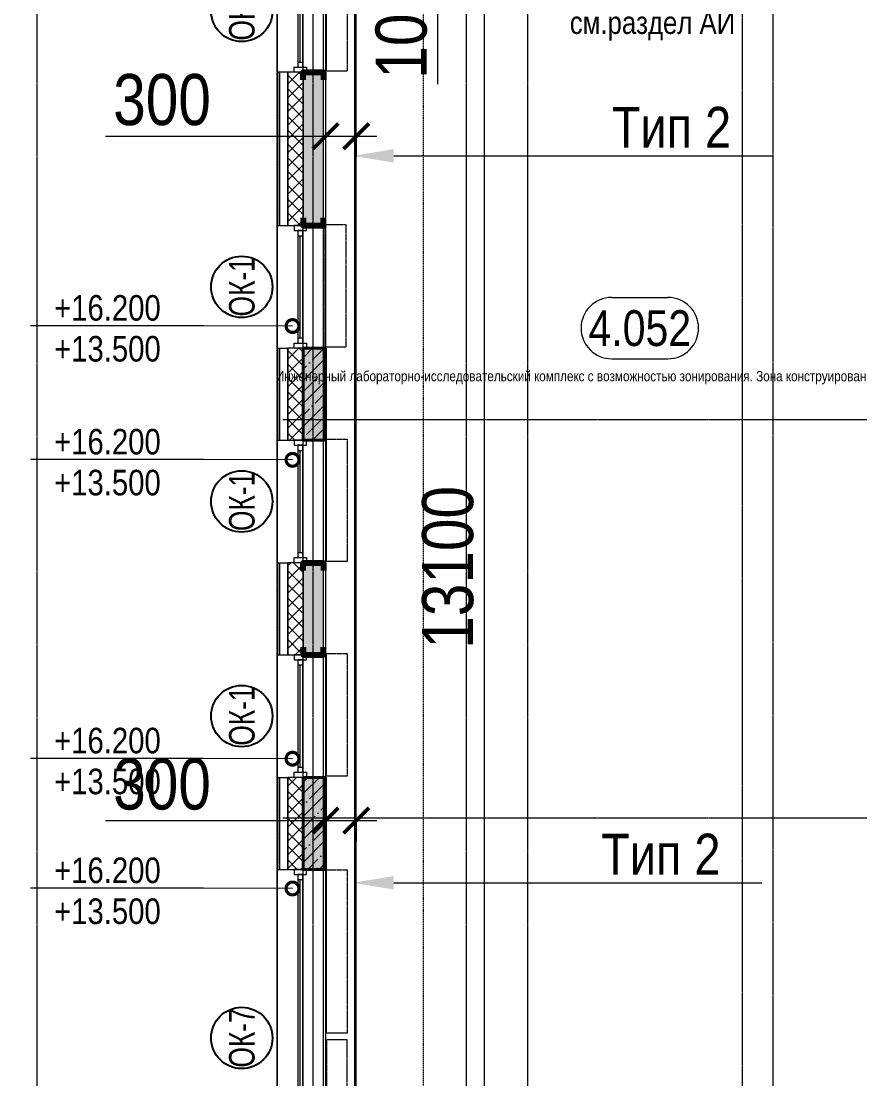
# Model space of a CAD drawing. Header units: millimetres. Extents: x -231292 to 573618, y -153144 to 564035.
# Drawn here: x 142071 to 150275, y 405052 to 415402 of the extents above; entities that cross this region are included whole.
import ezdxf
from ezdxf import colors
from ezdxf.entities.mleader import LeaderData, LeaderLine
from ezdxf.enums import TextEntityAlignment as Align
from ezdxf.math import Vec2, Vec3

# ---------------------------------------------------------------- set-up
doc = ezdxf.new("R2010")
doc.units = ezdxf.units.MM
for name, pattern in [('CENTER2', [28.575, 19.05, -3.175, 3.175, -3.175]), ('DASHED', [19.05, 12.7, -6.35]), ('HIDDEN2', [4.7625, 3.175, -1.5875])]:
    doc.linetypes.add(name, pattern=pattern)
doc.layers.get('0').update_dxf_attribs({"color": 250})
doc.layers.get('Defpoints').update_dxf_attribs({"color": 250})
for name, color, linetype, lineweight in [('A-Wall_Материал_Газоблок_Контур', 250, 'Continuous', 0), ('АР_Area', 250, 'Continuous', 5), ('АР_Колонны', 250, 'Continuous', 35), ('АР_Окна', 250, 'Continuous', 5), ('АР_Окна марка', 250, 'Continuous', 9), ('АР_Отопительные приборы', 250, 'HIDDEN2', 0), ('АР_Размеры обшивки', 250, 'Continuous', 5), ('АР_Разрезы марка', 250, 'Continuous', 13), ('АР_Стены ЖБ', 250, 'Continuous', 35), ('АР_Стены ПЕНОблок', 250, 'Continuous', 20), ('АР_Тонкая', 250, 'Continuous', 5), ('АР_Утеплитель', 250, 'Continuous', 0), ('АР_Штриховка', 250, 'Continuous', 0), ('Зашивка радиаторов тип 2 (файерборд 2 слоя_керамогранит)', 250, 'Continuous', 0), ('КМ_Фахверки', 250, 'Continuous', 80), ('Марка окна', 250, 'Continuous', 0), ('Размеры зашивки ГКЛ', 250, 'Continuous', 0), ('РД_Оси_100', 250, 'Continuous', 0), ('ТХ_Оборудование', 250, 'Continuous', 9)]:
    doc.layers.add(name, color=color, linetype=linetype, lineweight=lineweight)
doc.layers.add('АР_Делит', color=250, linetype='Continuous', lineweight=0, plot=False)
doc.styles.add('Arial_09', font='ARIALN.TTF', dxfattribs={"width": 0.9})
doc.styles.add('Isocpeur3', font='isocpeur.ttf')
doc.styles.add('style1', font='ARIALN.TTF')
doc.dimstyles.new('Dim200_ареал', dxfattribs={"dimscale": 100, "dimtxt": 5, "dimasz": 2.5, "dimexe": 2, "dimexo": 2, "dimgap": 1, "dimtad": 1, "dimzin": 12, "dimdsep": 46, "dimtxsty": 'style1', "dimblk": 'ARCHTICK', "dimcen": 3, "dimdle": 2, "dimclrd": 256, "dimclre": 256, "dimaunit": 1, "dimadec": 0, "dimazin": 3, "dimtfac": 1, "dimtmove": 1, "dimatfit": 3, "dimldrblk": 'OPEN30', "dimfxl": 5, "dimfxlon": 1, "dimtolj": 1, "dimtzin": 0, "dimlwd": 9, "dimlwe": 9, "dimarcsym": 0})
pattern_1 = [(45, (50428.77, 366201.75), (-112.2532, 112.2532), []), (45, (50541.02, 366201.75), (-112.2532, 112.2532), [198.4375, -39.6875, 0, -39.6875])]

# ---------------------------------------------------------------- blocks, each defined once
blk = doc.blocks.new('_DotSmall')
at = {"color": 0, "linetype": 'ByBlock', "const_width": 0.5}
blk.add_lwpolyline([(-0.0625, 0, 1), (0.0625, 0, 1)], format="xyb", close=True, dxfattribs=at)
blk = doc.blocks.new('Ф_пеноблок 200')
at = {"layer": 'КМ_Фахверки'}
blk.add_lwpolyline([(0, -75), (0, 0), (200, 0), (200, -75)], dxfattribs=at)
blk = doc.blocks.new('СОШ_2200_АР_ОСИ_М100_28.05.24')
at = {"layer": 'АР_Делит', "color": 5, "linetype": 'DASHED'}
blk.add_lwpolyline([(114955, 135155), (114955, -355), (93595.036, -355), (93595.036, 13855), (94145, 13855), (94145, 68320), (66055, 68320), (66055, 13857.73), (83455, 13857.73), (83455, -355), (45245, -355), (45245, 13145), (44695, 13145), (44695, 26755), (45245, 26755), (45245, 68320), (20455, 68320), (20455, 26755), (27955, 26755), (27955, 13145), (-355, 13145), (-355, 100855), (37145, 100855), (37145, 129155)], dxfattribs=at)
at = {"layer": 'РД_Оси_100', "linetype": 'CENTER2'}
for p, q in [((91800, -6155), (91800, 139938.679)), ((94500, -6155), (94500, 139938.679)), ((96000, -6155), (96000, 139938.679)), ((119910, 45300), (94200, 45300)), ((119910, 41400), (94200, 41400))]:
    blk.add_line(p, q, dxfattribs=at)
for points in [[(96600, -6155), (96600, 139938.679)], [(98700, -6194.98), (98700, 139538.679), (98550, 139938.679)], [(99000, -6195.83), (99000, 139538.679), (99150, 139938.679)]]:
    blk.add_lwpolyline(points, dxfattribs=at)
blk = doc.blocks.new('Bottom_L_1600')
at = {"layer": 'АР_Отопительные приборы'}
blk.add_lwpolyline([(800, -100), (-800, -100), (-800, 100), (800, 100)], close=True, dxfattribs=at)
blk = doc.blocks.new('Bottom_R_1600')
at = {"layer": 'АР_Отопительные приборы'}
blk.add_lwpolyline([(-800, -100), (800, -100), (800, 100), (-800, 100)], close=True, dxfattribs=at)
blk = doc.blocks.new('Bottom_L_1200')
at = {"layer": 'АР_Отопительные приборы'}
blk.add_lwpolyline([(600, -100), (-600, -100), (-600, 100), (600, 100)], close=True, dxfattribs=at)
blk = doc.blocks.new('_ArchTick')
at = {"color": 0, "linetype": 'ByBlock', "const_width": 0.15}
blk.add_lwpolyline([(-0.5, -0.5), (0.5, 0.5)], dxfattribs=at)
blk = doc.blocks.new('*D1034')
at = {"layer": 'Defpoints', "color": 0, "transparency": 16777216}
for p in [(146191, 416607), (146191, 403507), (146601, 403507)]:
    blk.add_point(p, dxfattribs=at)
at = {"layer": 'АР_Размеры обшивки', "lineweight": 9, "transparency": 16777216}
for p, q in [((146601, 416807), (146601, 403307)), ((146391, 416607), (146801, 416607)), ((146391, 403507), (146801, 403507))]:
    blk.add_line(p, q, dxfattribs=at)
at = {"layer": 'АР_Размеры обшивки', "lineweight": 9, "transparency": 16777216, "xscale": 250, "yscale": 250, "zscale": 250}
for p, rotation in [((146601, 416607), 90), ((146601, 403507), 270)]:
    blk.add_blockref('_ArchTick', p, dxfattribs=dict(at, rotation=rotation))
at = {"layer": 'АР_Размеры обшивки', "color": 0, "transparency": 16777216, "insert": (146246, 410057), "char_height": 500, "attachment_point": 5, "rotation": 90, "style": 'style1'}
blk.add_mtext('\\A1;13100', dxfattribs=at)
blk = doc.blocks.new('_Open30')
at = {"color": 0, "linetype": 'ByBlock', "lineweight": -2}
for p, q in [((-1, 0.268), (0, 0)), ((0, 0), (-1, -0.268)), ((0, 0), (-1, 0))]:
    blk.add_line(p, q, dxfattribs=at)
blk = doc.blocks.new('*D979')
at = {"layer": 'Defpoints', "color": 0, "transparency": 16777216}
for p in [(145736, 416704), (146147, 416704), (145736, 416604)]:
    blk.add_point(p, dxfattribs=at)
at = {"layer": 'АР_Размеры обшивки', "lineweight": 9, "transparency": 16777216}
for p, q in [((146147, 416704), (146147, 416954)), ((145936, 416704), (146347, 416704)), ((146147, 416604), (146147, 416704)), ((146147, 416604), (146147, 416704)), ((145936, 416604), (146347, 416604)), ((146147, 416604), (146147, 416354)), ((146147, 414784), (146147, 416604))]:
    blk.add_line(p, q, dxfattribs=at)
at = {"layer": 'АР_Размеры обшивки', "lineweight": 9, "transparency": 16777216, "xscale": 250, "yscale": 250, "zscale": 250}
for p, rotation in [((146147, 416704), 270), ((146147, 416604), 90)]:
    blk.add_blockref('_ArchTick', p, dxfattribs=dict(at, rotation=rotation))
at = {"layer": 'АР_Размеры обшивки', "color": 0, "transparency": 16777216, "insert": (145791, 415317), "char_height": 500, "attachment_point": 5, "rotation": 90, "style": 'style1'}
blk.add_mtext('\\A1;100', dxfattribs=at)
blk = doc.blocks.new('*D982')
at = {"layer": 'Defpoints', "color": 0, "transparency": 16777216}
for p in [(145049, 407785), (145349, 407785), (145349, 407579)]:
    blk.add_point(p, dxfattribs=at)
at = {"layer": 'АР_Размеры обшивки', "lineweight": 9, "transparency": 16777216}
for p, q in [((145049, 407585), (145049, 407379)), ((145349, 407585), (145349, 407379)), ((142897, 407579), (145049, 407579)), ((144849, 407579), (145549, 407579))]:
    blk.add_line(p, q, dxfattribs=at)
at = {"layer": 'АР_Размеры обшивки', "lineweight": 9, "transparency": 16777216, "xscale": 250, "yscale": 250, "zscale": 250, "rotation": 180}
blk.add_blockref('_ArchTick', (145049, 407579), dxfattribs=at)
at = {"layer": 'АР_Размеры обшивки', "lineweight": 9, "transparency": 16777216, "xscale": 250, "yscale": 250, "zscale": 250}
blk.add_blockref('_ArchTick', (145349, 407579), dxfattribs=at)
at = {"layer": 'АР_Размеры обшивки', "color": 0, "transparency": 16777216, "insert": (143449, 407934), "char_height": 500, "attachment_point": 5, "style": 'style1'}
blk.add_mtext('\\A1;300', dxfattribs=at)
blk = doc.blocks.new('*D983')
at = {"layer": 'Defpoints', "color": 0, "transparency": 16777216}
for p in [(145049, 414482), (145349, 414482), (145349, 414276)]:
    blk.add_point(p, dxfattribs=at)
at = {"layer": 'АР_Размеры обшивки', "lineweight": 9, "transparency": 16777216}
for p, q in [((142897, 414276), (145049, 414276)), ((144849, 414276), (145549, 414276)), ((145049, 414282), (145049, 414076)), ((145349, 414282), (145349, 414076))]:
    blk.add_line(p, q, dxfattribs=at)
at = {"layer": 'АР_Размеры обшивки', "lineweight": 9, "transparency": 16777216, "xscale": 250, "yscale": 250, "zscale": 250, "rotation": 180}
blk.add_blockref('_ArchTick', (145049, 414276), dxfattribs=at)
at = {"layer": 'АР_Размеры обшивки', "lineweight": 9, "transparency": 16777216, "xscale": 250, "yscale": 250, "zscale": 250}
blk.add_blockref('_ArchTick', (145349, 414276), dxfattribs=at)
at = {"layer": 'АР_Размеры обшивки', "color": 0, "transparency": 16777216, "insert": (143449, 414631), "char_height": 500, "attachment_point": 5, "style": 'style1'}
blk.add_mtext('\\A1;300', dxfattribs=at)
blk = doc.blocks.new('MOK-МаркаПом_овал_ареал')
for p, q in [((-2.75, 3), (2.75, 3)), ((-2.75, -3), (2.75, -3))]:
    blk.add_line(p, q)
for centre, radius, start, end in [((-2.75, 0), 3, 90, 270), ((2.75, 0), 3, 270, 90), ((-3.75, 0), 3.5, 0, 0.001)]:
    blk.add_arc(centre, radius, start, end)
at = {"color": 0, "style": 'style1'}
blk.add_attdef('АР-ПОМЕЩЕНИЕ:НОМЕР', text='', height=3.5, dxfattribs=at).set_placement((0, 0), align=Align.MIDDLE)
at = {"layer": 'Defpoints', "color": 2, "style": 'style1'}
blk.add_attdef('АР-ПОМЕЩЕНИЕ:НАИМЕНОВАНИЕ', text='', height=1, dxfattribs=at).set_placement((-0.09, -4.81), align=Align.MIDDLE)
blk = doc.blocks.new('МОК-Наименование')
at = {"layer": 'Defpoints'}
blk.add_circle((0, 0), 3, dxfattribs=at)
at = {"color": 0, "linetype": 'ByBlock', "lineweight": -2, "style": 'Isocpeur3', "width": 0.8, "flags": 4}
blk.add_attdef('АР-ОКНО:НАИМЕНОВАНИЕ', text='', height=2.5, dxfattribs=at).set_placement((0, 0), align=Align.MIDDLE)

msp = doc.modelspace()

# ---------------------------------------------------------------- linework, layer by layer
at = {"layer": 'A-Wall_Материал_Газоблок_Контур', "linetype": 'Continuous', "lineweight": 0}
for p, q in [((144573.768, 416101.753), (144573.768, 414901.753)), ((145028.768, 414901.753), (145028.768, 416101.753)), ((145028.768, 412201.752), (145028.768, 413401.752)), ((145028.768, 410101.752), (145028.768, 411301.752)), ((145028.768, 408001.752), (145028.768, 409201.752)), ((145028.768, 403801.752), (145028.768, 407101.752))]:
    msp.add_line(p, q, dxfattribs=at)
at = {"layer": 'АР_Колонны', "linetype": 'HIDDEN2', "lineweight": 25}
for p, q in [((145048.768, 412201.753), (145048.768, 411301.753)), ((145048.768, 408001.753), (145048.768, 407101.753))]:
    msp.add_line(p, q, dxfattribs=at)
at = {"layer": 'АР_Колонны', "linetype": 'Continuous', "lineweight": 35}
for p, q in [((145048.768, 411301.753), (145048.768, 412201.753)), ((145048.768, 407101.753), (145048.768, 408001.753))]:
    msp.add_line(p, q, dxfattribs=at)
at = {"layer": 'АР_Окна', "linetype": 'Continuous', "lineweight": 5}
for p, q in [((144573.768, 414901.753), (144573.768, 416101.753)), ((145028.768, 414901.753), (145028.768, 416101.753)), ((144801.268, 415001.753), (144801.268, 416001.753)), ((144776.268, 415001.753), (144826.268, 415001.753)), ((145028.768, 412201.752), (145028.768, 413401.752)), ((144776.268, 413301.752), (144826.268, 413301.752)), ((145028.768, 410101.752), (145028.768, 411301.752)), ((144776.268, 410201.752), (144826.268, 410201.752)), ((145028.768, 408001.752), (145028.768, 409201.752)), ((144776.268, 409101.752), (144826.268, 409101.752)), ((145028.768, 403801.752), (145028.768, 407101.752))]:
    msp.add_line(p, q, dxfattribs=at)
for points in [[(144776.268, 414951.753), (144826.268, 414951.753), (144826.268, 416051.753), (144776.268, 416051.753)], [(144861.268, 414951.753), (144861.268, 414901.753), (144741.268, 414901.753), (144741.268, 414951.753)], [(144861.268, 413351.752), (144861.268, 413401.752), (144741.268, 413401.752), (144741.268, 413351.752)], [(144861.268, 410151.752), (144861.268, 410101.752), (144741.268, 410101.752), (144741.268, 410151.752)], [(144861.268, 409151.752), (144861.268, 409201.752), (144741.268, 409201.752), (144741.268, 409151.752)]]:
    msp.add_lwpolyline(points, close=True, dxfattribs=at)
at = {"layer": 'АР_Разрезы марка', "linetype": 'DASHED', "lineweight": 0}
msp.add_lwpolyline([(148015.848, 504454.532), (148015.848, 466838.319), (146002.876, 466838.319), (146002.876, 364232.068)], dxfattribs=at)
at = {"layer": 'АР_Стены ЖБ', "linetype": 'Continuous', "lineweight": 40}
for p, q in [((145048.768, 411301.753), (145048.768, 412201.753)), ((145048.768, 407101.753), (145048.768, 408001.753))]:
    msp.add_line(p, q, dxfattribs=at)
at = {"layer": 'АР_Стены ПЕНОблок', "linetype": 'Continuous', "lineweight": 20}
for p, q in [((145028.768, 414901.753), (144828.768, 414901.753)), ((144828.768, 414901.753), (144828.768, 413401.752)), ((145028.768, 413401.752), (145028.768, 414901.753)), ((144828.768, 413401.752), (145028.768, 413401.752)), ((145028.768, 411301.752), (145028.768, 412201.752)), ((145028.768, 410101.752), (144828.768, 410101.752)), ((144828.768, 410101.752), (144828.768, 409201.752)), ((145028.768, 409201.752), (145028.768, 410101.752)), ((144828.768, 409201.752), (145028.768, 409201.752)), ((145028.768, 407101.752), (145028.768, 408001.752))]:
    msp.add_line(p, q, dxfattribs=at)
at = {"layer": 'АР_Тонкая', "linetype": 'Continuous', "lineweight": 5}
for p, q in [((144598.768, 414901.753), (144573.768, 414901.753)), ((144573.768, 414901.753), (144573.768, 413401.752)), ((144678.768, 414901.753), (144598.768, 414901.753)), ((144598.768, 414901.753), (144598.768, 413401.752)), ((144598.768, 413401.752), (144598.768, 414901.753)), ((144678.768, 413401.752), (144678.768, 414901.753)), ((144573.768, 413401.752), (144678.768, 413401.752)), ((144573.768, 410101.752), (144678.768, 410101.752)), ((144573.768, 410101.752), (144573.768, 409201.752)), ((144598.768, 410101.752), (144598.768, 409201.752)), ((144598.768, 409201.752), (144598.768, 410101.752)), ((144678.768, 409201.752), (144678.768, 410101.752)), ((144573.768, 409201.752), (144678.768, 409201.752))]:
    msp.add_line(p, q, dxfattribs=at)
at = {"layer": 'АР_Утеплитель', "linetype": 'Continuous', "lineweight": 0}
for p, q in [((144828.768, 414901.753), (144678.768, 414901.753)), ((144678.768, 414901.753), (144678.768, 413401.752)), ((144828.768, 413401.752), (144828.768, 414901.753)), ((144678.768, 413401.752), (144828.768, 413401.752)), ((144828.768, 410101.752), (144678.768, 410101.752)), ((144678.768, 410101.752), (144678.768, 409201.752)), ((144828.768, 409201.752), (144828.768, 410101.752)), ((144678.768, 409201.752), (144828.768, 409201.752))]:
    msp.add_line(p, q, dxfattribs=at)
at = {"layer": 'Зашивка радиаторов тип 2 (файерборд 2 слоя_керамогранит)', "linetype": 'Continuous', "lineweight": 0}
for p, q in [((145048.768, 416611.752), (145048.768, 403501.753)), ((145336.268, 403501.753), (145336.268, 416611.752)), ((145336.268, 416611.752), (145336.268, 403501.753)), ((145348.768, 403501.753), (145348.768, 416611.752))]:
    msp.add_line(p, q, dxfattribs=at)

# ---------------------------------------------------------------- block references
at = {"layer": 'АР_Окна марка', "linetype": 'Continuous', "lineweight": 9}
ref = msp.add_blockref('МОК-Наименование', (144228.768, 415501.753), dxfattribs=dict(at, xscale=100, yscale=100, zscale=100, rotation=90))
ref.add_attrib('АР-ОКНО:НАИМЕНОВАНИЕ', 'ОК-1', dxfattribs={"layer": '0', "color": 0, "linetype": 'ByBlock', "lineweight": -2, "height": 250, "rotation": 90, "style": 'Arial_09', "width": 0.9}).set_placement((144228.768, 415501.753), align=Align.MIDDLE)
ref = msp.add_blockref('МОК-Наименование', (144228.768, 405451.752), dxfattribs=dict(at, xscale=100, yscale=100, zscale=100, rotation=90))
ref.add_attrib('АР-ОКНО:НАИМЕНОВАНИЕ', 'ОК-7', dxfattribs={"layer": '0', "color": 0, "linetype": 'ByBlock', "lineweight": -2, "height": 250, "rotation": 90, "style": 'Arial_09', "width": 0.9}).set_placement((144228.768, 405451.752), align=Align.MIDDLE)
at = {"layer": 'АР_Отопительные приборы', "rotation": 270}
for name, p in [('Bottom_L_1200', (145158.768, 415512.641)), ('Bottom_L_1200', (145146.257, 412812.641)), ('Bottom_L_1200', (145158.768, 410712.641)), ('Bottom_L_1200', (145158.768, 408612.641)), ('Bottom_L_1600', (145158.768, 406298.54)), ('Bottom_R_1600', (145158.768, 404633.307))]:
    msp.add_blockref(name, p, dxfattribs=at)
at = {"layer": 'КМ_Фахверки'}
for p in [(144828.768, 414901.753), (144828.768, 414901.752), (144828.768, 410101.752)]:
    msp.add_blockref('Ф_пеноблок 200', p, dxfattribs=at)
at = {"layer": 'КМ_Фахверки', "xscale": -1, "rotation": 180}
for p in [(144828.768, 413401.752), (144828.768, 413401.752), (144828.768, 409201.752)]:
    msp.add_blockref('Ф_пеноблок 200', p, dxfattribs=at)

# ---------------------------------------------------------------- dimensions: what is measured, and where the dimension line sits
at = {"layer": 'АР_Размеры обшивки'}
dim = msp.add_linear_dim(base=(146146.578, 416703.872), p1=(145735.828, 416603.7), p2=(145735.828, 416703.872), angle=90, dimstyle='Dim200_ареал', override={"dimdec": 0}, dxfattribs=at)
dim.commit()
dim.dimension.update_dxf_attribs({"geometry": '*D979', "text_midpoint": (146561.768, 415316.82), "dimtype": 160})
dim = msp.add_linear_dim(base=(146601.203, 403506.574), p1=(146190.828, 416606.752), p2=(146191.203, 403506.574), angle=90, dimstyle='Dim200_ареал', override={"dimdec": 0}, dxfattribs=at)
dim.commit()
dim.dimension.update_dxf_attribs({"geometry": '*D1034', "text_midpoint": (146245.917, 410056.663)})
dim = msp.add_linear_dim(base=(145349.142, 414275.7), p1=(145049.142, 414481.7), p2=(145349.142, 414481.731), dimstyle='Dim200_ареал', override={"dimdec": 0}, dxfattribs=at)
dim.commit()
dim.dimension.update_dxf_attribs({"geometry": '*D983', "text_midpoint": (143448.768, 414253.697), "dimtype": 160})

# ---------------------------------------------------------------- leaders
at = {"layer": 'Марка окна', "lineweight": 0, "ltscale": 20}
ml = msp.add_multileader_mtext('Standard', dxfattribs=at)
ml.set_content('+16.200\\P+13.500', color=256, style='style1')
ml.set_leader_properties(color=256, linetype='ByLayer', lineweight=-1)
ml.set_arrow_properties(name='DOTSMALL')
ml.build(insert=Vec2(0, 0))
ml.multileader.update_dxf_attribs({"text_left_attachment_type": 6, "text_right_attachment_type": 6, "dogleg_length": 200, "arrow_head_size": 250})
ctx = ml.context
ctx.base_point, ctx.char_height, ctx.arrow_head_size, ctx.landing_gap_size, ctx.plane_origin = Vec3(142393, 412420.983), 250, 250, 0, Vec3(142749.436, 411736.456)
ctx.left_attachment, ctx.right_attachment = 6, 6
notes = []
notes.append((ctx, [(0, (1, 1, 0), (143852.861, 412420.983), (-1, 0), 446.389, [(0, [(144725.14, 412418.313)], 0, [])])]))
ctx.mtext.insert, ctx.mtext.line_spacing_factor, ctx.mtext.flow_direction = Vec3(142393, 412720.983), 0.96, 5
ctx.mtext.has_bg_fill, ctx.mtext.bg_color, ctx.mtext.bg_scale_factor, ctx.mtext.bg_transparency, ctx.mtext.use_window_bg_color = 1, -1027028792, 1.5, 0, 1
ml = msp.add_multileader_mtext('Standard', dxfattribs=at)
ml.set_content('+16.200\\P+13.500', color=256, style='style1')
ml.set_leader_properties(color=256, linetype='ByLayer', lineweight=-1)
ml.set_arrow_properties(name='DOTSMALL')
ml.build(insert=Vec2(0, 0))
ml.multileader.update_dxf_attribs({"text_left_attachment_type": 6, "text_right_attachment_type": 6, "dogleg_length": 200, "arrow_head_size": 250})
ctx = ml.context
ctx.base_point, ctx.char_height, ctx.arrow_head_size, ctx.landing_gap_size, ctx.plane_origin = Vec3(142393, 411111.572), 250, 250, 0, Vec3(142749.436, 410427.045)
ctx.left_attachment, ctx.right_attachment = 6, 6
notes.append((ctx, [(0, (1, 1, 0), (143852.861, 411111.572), (-1, 0), 446.389, [(0, [(144725.14, 411108.902)], 0, [])])]))
ctx.mtext.insert, ctx.mtext.line_spacing_factor, ctx.mtext.flow_direction = Vec3(142393, 411411.572), 0.96, 5
ctx.mtext.has_bg_fill, ctx.mtext.bg_color, ctx.mtext.bg_scale_factor, ctx.mtext.bg_transparency, ctx.mtext.use_window_bg_color = 1, -1027028792, 1.5, 0, 1
ml = msp.add_multileader_mtext('Standard', dxfattribs=at)
ml.set_content('+16.200\\P+13.500', color=256, style='style1')
ml.set_leader_properties(color=256, linetype='ByLayer', lineweight=-1)
ml.set_arrow_properties(name='DOTSMALL')
ml.build(insert=Vec2(0, 0))
ml.multileader.update_dxf_attribs({"text_left_attachment_type": 6, "text_right_attachment_type": 6, "dogleg_length": 200, "arrow_head_size": 250})
ctx = ml.context
ctx.base_point, ctx.char_height, ctx.arrow_head_size, ctx.landing_gap_size, ctx.plane_origin = Vec3(142393, 408187.005), 250, 250, 0, Vec3(142749.436, 407502.478)
ctx.left_attachment, ctx.right_attachment = 6, 6
notes.append((ctx, [(0, (1, 1, 0), (143852.861, 408187.005), (-1, 0), 446.389, [(0, [(144725.14, 408184.334)], 0, [])])]))
ctx.mtext.insert, ctx.mtext.line_spacing_factor, ctx.mtext.flow_direction = Vec3(142393, 408487.005), 0.96, 5
ctx.mtext.has_bg_fill, ctx.mtext.bg_color, ctx.mtext.bg_scale_factor, ctx.mtext.bg_transparency, ctx.mtext.use_window_bg_color = 1, -1027028792, 1.5, 0, 1
ml = msp.add_multileader_mtext('Standard', dxfattribs=at)
ml.set_content('+16.200\\P+13.500', color=256, style='style1')
ml.set_leader_properties(color=256, linetype='ByLayer', lineweight=-1)
ml.set_arrow_properties(name='DOTSMALL')
ml.build(insert=Vec2(0, 0))
ml.multileader.update_dxf_attribs({"text_left_attachment_type": 6, "text_right_attachment_type": 6, "dogleg_length": 200, "arrow_head_size": 250})
ctx = ml.context
ctx.base_point, ctx.char_height, ctx.arrow_head_size, ctx.landing_gap_size, ctx.plane_origin = Vec3(142393, 406917.025), 250, 250, 0, Vec3(142749.436, 406232.498)
ctx.left_attachment, ctx.right_attachment = 6, 6
notes.append((ctx, [(0, (1, 1, 0), (143852.861, 406917.025), (-1, 0), 446.389, [(0, [(144725.14, 406914.355)], 0, [])])]))
ctx.mtext.insert, ctx.mtext.line_spacing_factor, ctx.mtext.flow_direction = Vec3(142393, 407217.025), 0.96, 5
ctx.mtext.has_bg_fill, ctx.mtext.bg_color, ctx.mtext.bg_scale_factor, ctx.mtext.bg_transparency, ctx.mtext.use_window_bg_color = 1, -1027028792, 1.5, 0, 1
at = {"layer": 'Размеры зашивки ГКЛ'}
ml = msp.add_multileader_mtext('Standard', dxfattribs=at)
ml.set_content('\\pxsm1;Тип 2 ', color=(0, 0, 138), style='style1')
ml.set_leader_properties(color=256, linetype='ByLayer', lineweight=9)
ml.build(insert=Vec2(0, 0))
ml.multileader.update_dxf_attribs({"has_dogleg": 0, "text_left_attachment_type": 6, "text_right_attachment_type": 6, "text_bottom_attachment_type": 10, "dogleg_length": 25, "arrow_head_size": 400})
ctx = ml.context
ctx.base_point, ctx.char_height, ctx.arrow_head_size, ctx.landing_gap_size, ctx.plane_origin = Vec3(147799.371, 414083.258), 400, 400, 50, Vec3(139521.03, 421053.823)
ctx.left_attachment, ctx.right_attachment, ctx.top_attachment = 6, 6, 10
notes.append((ctx, [(0, (1, 1, 0), (147774.371, 414083.258), (1, 0), 25, [(1, [(145315.162, 414083.258)], 0, [])])]))
ctx.mtext.insert, ctx.mtext.width, ctx.mtext.defined_height, ctx.mtext.line_spacing_factor, ctx.mtext.flow_direction = Vec3(147849.371, 414563.258), 1668.44707, 600, 0.3, 5
ml = msp.add_multileader_mtext('Standard', dxfattribs=at)
ml.set_content('\\pxsm1;Тип 2 ', color=(0, 0, 138), style='style1')
ml.set_leader_properties(color=256, linetype='ByLayer', lineweight=9)
ml.build(insert=Vec2(0, 0))
ml.multileader.update_dxf_attribs({"has_dogleg": 0, "text_left_attachment_type": 6, "text_right_attachment_type": 6, "text_bottom_attachment_type": 10, "dogleg_length": 25, "arrow_head_size": 400})
ctx = ml.context
ctx.base_point, ctx.char_height, ctx.arrow_head_size, ctx.landing_gap_size, ctx.plane_origin = Vec3(147695.531, 406970.209), 400, 400, 50, Vec3(139521.03, 413940.773)
ctx.left_attachment, ctx.right_attachment, ctx.top_attachment = 6, 6, 10
notes.append((ctx, [(0, (1, 1, 0), (147670.531, 406970.209), (1, 0), 25, [(1, [(145315.162, 406970.209)], 0, [])])]))
ctx.mtext.insert, ctx.mtext.width, ctx.mtext.defined_height, ctx.mtext.line_spacing_factor, ctx.mtext.flow_direction = Vec3(147745.531, 407450.209), 1668.44707, 600, 0.3, 5
at = {"layer": 'ТХ_Оборудование'}
ml = msp.add_multileader_mtext('Standard', dxfattribs=at)
ml.set_content('\\pxsm1;Трансформируемая перегородка_тип 2п\\Pсм.раздел АИ ', color=256, style='style1')
ml.set_leader_properties(color=256, linetype='ByLayer', lineweight=9)
ml.set_arrow_properties(name='DOTSMALL')
ml.build(insert=Vec2(0, 0))
ml.multileader.update_dxf_attribs({"text_left_attachment_type": 6, "text_right_attachment_type": 6, "text_bottom_attachment_type": 10, "dogleg_length": 25, "arrow_head_size": 300})
ctx = ml.context
ctx.base_point, ctx.char_height, ctx.arrow_head_size, ctx.landing_gap_size, ctx.plane_origin = Vec3(147387.597, 415949.084), 220, 300, 50, Vec3(138296.259, 419411.789)
ctx.left_attachment, ctx.right_attachment, ctx.top_attachment = 6, 6, 10
notes.append((ctx, [(0, (1, 1, 0), (147229.586, 415949.084), (1, 0), 158.01, [(1, [(147224.534, 416744.306)], 0, [])])]))
ctx.mtext.insert, ctx.mtext.width, ctx.mtext.defined_height, ctx.mtext.line_spacing_factor, ctx.mtext.flow_direction = Vec3(147437.597, 416230.162), 2672.40951, 2067.07, 0.3, 5
for ctx, leaders in notes:
    for number, flags, end, landing, length, lines in leaders:
        leader = LeaderData()
        leader.index, (leader.has_last_leader_line, leader.has_dogleg_vector, leader.attachment_direction) = number, flags
        leader.last_leader_point, leader.dogleg_vector, leader.dogleg_length = Vec3(end), Vec3(landing), length
        for number, points, colour, breaks in lines:
            line = LeaderLine()
            line.index, line.vertices, line.color, line.breaks = number, Vec3.list(points), colors.encode_raw_color(colour), breaks
            leader.lines.append(line)
        ctx.leaders.append(leader)

# ---------------------------------------------------------------- next in the draw order: hatches: boundary and pattern name
at = {"layer": 'АР_Штриховка', "linetype": 'Continuous', "lineweight": 0}
h = msp.add_hatch(dxfattribs=at)
h.set_pattern_fill('_U', color=256, style=0, pattern_type=0)
h.set_pattern_definition([(360, (50428.7677, 366201.7525), (1e-16, 1), [])])
h.paths.add_polyline_path([(144573.768, 380301.753), (144598.768, 380301.753), (144598.768, 387601.753), (144573.768, 387601.753)], flags=0)
h.paths.add_polyline_path([(144573.768, 390001.753), (144598.768, 390001.753), (144598.768, 391201.752), (144573.768, 391201.752)], flags=0)
h.paths.add_polyline_path([(144573.768, 394501.752), (144598.768, 394501.752), (144598.768, 395401.752), (144573.768, 395401.752)], flags=0)
h.paths.add_polyline_path([(144573.768, 396601.752), (144598.768, 396601.752), (144598.768, 397501.752), (144573.768, 397501.752)], flags=0)
h.paths.add_polyline_path([(144573.768, 398701.752), (144598.768, 398701.752), (144598.768, 399601.752), (144573.768, 399601.752)], flags=0)
h.paths.add_polyline_path([(144573.768, 402901.752), (144598.768, 402901.752), (144598.768, 403801.752), (144573.768, 403801.752)], flags=0)
h.paths.add_polyline_path([(144573.768, 407101.752), (144598.768, 407101.752), (144598.768, 408001.752), (144573.768, 408001.752)], flags=0)
h.paths.add_polyline_path([(144573.768, 409201.752), (144598.768, 409201.752), (144598.768, 410101.752), (144573.768, 410101.752)], flags=0)
h.paths.add_polyline_path([(144573.768, 411301.752), (144598.768, 411301.752), (144598.768, 412201.752), (144573.768, 412201.752)], flags=0)
h.paths.add_polyline_path([(144573.768, 413401.752), (144598.768, 413401.752), (144598.768, 414901.753), (144573.768, 414901.753)], flags=0)
h.paths.add_polyline_path([(144573.768, 416101.753), (144598.768, 416101.753), (144598.768, 417001.753), (144573.768, 417001.753)], flags=0)
h.paths.add_polyline_path([(144573.768, 420301.753), (144598.768, 420301.753), (144598.768, 421501.752), (144573.768, 421501.752)], flags=0)
h.paths.add_polyline_path([(144573.768, 422701.752), (144598.768, 422701.752), (144598.768, 423601.752), (144573.768, 423601.752)], flags=0)
h.paths.add_polyline_path([(144573.768, 424801.752), (144598.768, 424801.752), (144598.768, 425701.752), (144573.768, 425701.752)], flags=0)
h.paths.add_polyline_path([(144573.768, 429001.752), (144598.768, 429001.752), (144598.768, 430001.753), (144573.768, 430001.753)], flags=0)
h = msp.add_hatch(dxfattribs=at)
h.set_pattern_fill('ANSI37', color=256, scale=30, style=0)
h.set_pattern_definition([(45, (50428.77, 366201.75), (-67.35192, 67.35192), []), (135, (50428.77, 366201.75), (-67.35192, -67.35192), [])])
h.paths.add_polyline_path([(144678.768, 380301.753), (144828.768, 380301.753), (144828.768, 387601.753), (144678.768, 387601.753)], flags=0)
h.paths.add_polyline_path([(144678.768, 390001.753), (144828.768, 390001.753), (144828.768, 391201.752), (144678.768, 391201.752)], flags=0)
h.paths.add_polyline_path([(144678.768, 394501.752), (144828.768, 394501.752), (144828.768, 395401.752), (144678.768, 395401.752)], flags=0)
h.paths.add_polyline_path([(144678.768, 396601.752), (144828.768, 396601.752), (144828.768, 397501.752), (144678.768, 397501.752)], flags=0)
h.paths.add_polyline_path([(144678.768, 398701.752), (144828.768, 398701.752), (144828.768, 399601.752), (144678.768, 399601.752)], flags=0)
h.paths.add_polyline_path([(144678.768, 402901.752), (144828.768, 402901.752), (144828.768, 403801.752), (144678.768, 403801.752)], flags=0)
h.paths.add_polyline_path([(144678.768, 407101.752), (144828.768, 407101.752), (144828.768, 408001.752), (144678.768, 408001.752)], flags=0)
h.paths.add_polyline_path([(144678.768, 409201.752), (144828.768, 409201.752), (144828.768, 410101.752), (144678.768, 410101.752)], flags=0)
h.paths.add_polyline_path([(144678.768, 411301.752), (144828.768, 411301.752), (144828.768, 412201.752), (144678.768, 412201.752)], flags=0)
h.paths.add_polyline_path([(144678.768, 413401.752), (144828.768, 413401.752), (144828.768, 414901.753), (144678.768, 414901.753)], flags=0)
h.paths.add_polyline_path([(144678.768, 416101.753), (144828.768, 416101.753), (144828.768, 417001.753), (144678.768, 417001.753)], flags=0)
h.paths.add_polyline_path([(144678.768, 420301.753), (144828.768, 420301.753), (144828.768, 421501.752), (144678.768, 421501.752)], flags=0)
h.paths.add_polyline_path([(144678.768, 422701.752), (144828.768, 422701.752), (144828.768, 423601.752), (144678.768, 423601.752)], flags=0)
h.paths.add_polyline_path([(144678.768, 424801.752), (144828.768, 424801.752), (144828.768, 425701.752), (144678.768, 425701.752)], flags=0)
h.paths.add_polyline_path([(144678.768, 429001.752), (144828.768, 429001.752), (144828.768, 430001.753), (144678.768, 430001.753)], flags=0)
h = msp.add_hatch(dxfattribs=at)
h.set_pattern_fill('AR-CONC', color=256, style=0)
h.set_pattern_definition([(50, (50428.77, 366201.75), (182.18467, -15.93909), [19.05, -209.55]), (355, (50428.77, 366201.75), (-35.24342, 191.05685), [15.24, -167.64058]), (100.45144, (50443.95, 366200.42), (146.94125, 175.11775), [16.19, -178.09024]), (46.1842, (50428.77, 366252.55), (271.07904, -42.04233), [28.575, -314.325]), (96.63556, (50451.36, 366249.05), (237.40413, 247.4261), [24.285, -267.1356]), (351.18415, (50428.77, 366252.55), (237.4041, 247.4261), [22.86, -251.4597]), (21, (50454.17, 366239.85), (151.6144, -102.2652), [19.05, -209.55]), (326, (50454.17, 366239.85), (61.80203, 184.18797), [15.24, -167.64]), (71.45144, (50466.8, 366231.33), (213.41642, 81.92277), [16.19, -178.08994]), (37.5, (50428.77, 366201.75), (3.088603, 84.55504), [0, -165.608, 0, -170.18, 0, -168.275]), (7.5, (50428.77, 366201.75), (66.81966, 100.180575), [0, -97.028, 0, -161.798, 0, -64.135]), (327.5, (50372.126, 366201.75), (135.590595, -5.728744), [0, -63.5, 0, -198.12, 0, -262.89]), (317.5, (50346.73, 366201.75), (148.12918, 25.42649), [0, -82.55, 0, -131.572, 0, -186.69])])
h.paths.add_polyline_path([(144828.768, 380301.753), (145028.768, 380301.753), (145028.768, 387601.753), (144828.768, 387601.753)], flags=0)
h.paths.add_polyline_path([(144828.768, 390001.753), (145028.768, 390001.753), (145028.768, 391201.752), (144828.768, 391201.752)], flags=0)
h.paths.add_polyline_path([(144828.768, 394501.752), (145028.768, 394501.752), (145028.768, 395401.752), (144828.768, 395401.752)], flags=0)
h.paths.add_polyline_path([(144828.768, 396601.752), (145028.768, 396601.752), (145028.768, 397501.752), (144828.768, 397501.752)], flags=0)
h.paths.add_polyline_path([(144828.768, 398701.752), (145028.768, 398701.752), (145028.768, 399601.752), (144828.768, 399601.752)], flags=0)
h.paths.add_polyline_path([(144828.768, 402901.752), (145028.768, 402901.752), (145028.768, 403801.752), (144828.768, 403801.752)], flags=0)
h.paths.add_polyline_path([(144828.768, 407101.752), (145028.768, 407101.752), (145028.768, 408001.752), (144828.768, 408001.752)], flags=0)
h.paths.add_polyline_path([(144828.768, 409201.752), (145028.768, 409201.752), (145028.768, 410101.752), (144828.768, 410101.752)], flags=0)
h.paths.add_polyline_path([(144828.768, 411301.752), (145028.768, 411301.752), (145028.768, 412201.752), (144828.768, 412201.752)], flags=0)
h.paths.add_polyline_path([(144828.768, 413401.752), (145028.768, 413401.752), (145028.768, 414901.753), (144828.768, 414901.753)], flags=0)
h.paths.add_polyline_path([(144828.768, 416101.753), (145028.768, 416101.753), (145028.768, 417001.753), (144828.768, 417001.753)], flags=0)
h.paths.add_polyline_path([(144828.768, 420301.753), (145028.768, 420301.753), (145028.768, 421501.752), (144828.768, 421501.752)], flags=0)
h.paths.add_polyline_path([(144828.768, 422701.752), (145028.768, 422701.752), (145028.768, 423601.752), (144828.768, 423601.752)], flags=0)
h.paths.add_polyline_path([(144828.768, 424801.752), (145028.768, 424801.752), (145028.768, 425701.752), (144828.768, 425701.752)], flags=0)
h.paths.add_polyline_path([(144828.768, 429001.752), (145028.768, 429001.752), (145028.768, 430001.753), (144828.768, 430001.753)], flags=0)
at = {"layer": 'АР_Штриховка', "linetype": 'Continuous', "lineweight": 5}
h = msp.add_hatch(dxfattribs=at)
h.set_pattern_fill('ANSI35', color=256, scale=25, style=0)
h.set_pattern_definition(pattern_1)
h.paths.add_polyline_path([(145048.768, 412201.753), (144828.768, 412201.753), (144828.768, 411301.753), (145048.768, 411301.753)], flags=0)
h = msp.add_hatch(dxfattribs=at)
h.set_pattern_fill('ANSI35', color=256, scale=25, style=0)
h.set_pattern_definition(pattern_1)
h.paths.add_polyline_path([(145048.768, 408001.753), (144828.768, 408001.753), (144828.768, 407101.753), (145048.768, 407101.753)], flags=0)

# ---------------------------------------------------------------- next in the draw order: linework, layer by layer
at = {"layer": 'A-Wall_Материал_Газоблок_Контур', "linetype": 'Continuous', "lineweight": 0}
for p, q in [((144573.768, 413401.752), (144573.768, 412201.752)), ((144573.768, 411301.752), (144573.768, 410101.752)), ((144573.768, 409201.752), (144573.768, 408001.752)), ((144573.768, 407101.752), (144573.768, 403801.752))]:
    msp.add_line(p, q, dxfattribs=at)
at = {"layer": 'АР_Колонны', "linetype": 'HIDDEN2', "lineweight": 25}
for p, q in [((144828.768, 412201.753), (145048.768, 412201.753)), ((144828.768, 411301.753), (144828.768, 412201.753)), ((145048.768, 411301.753), (144828.768, 411301.753)), ((144828.768, 408001.753), (145048.768, 408001.753)), ((144828.768, 407101.753), (144828.768, 408001.753)), ((145048.768, 407101.753), (144828.768, 407101.753))]:
    msp.add_line(p, q, dxfattribs=at)
at = {"layer": 'АР_Колонны', "linetype": 'Continuous', "lineweight": 35}
for p, q in [((144828.768, 412201.753), (144828.768, 411301.753)), ((145048.768, 412201.753), (144828.768, 412201.753)), ((144828.768, 411301.753), (145048.768, 411301.753)), ((144828.768, 408001.753), (144828.768, 407101.753)), ((145048.768, 408001.753), (144828.768, 408001.753)), ((144828.768, 407101.753), (145048.768, 407101.753))]:
    msp.add_line(p, q, dxfattribs=at)
at = {"layer": 'АР_Окна', "linetype": 'Continuous', "lineweight": 5}
for p, q in [((144573.768, 412201.752), (144573.768, 413401.752)), ((144801.268, 412301.752), (144801.268, 413301.752)), ((144776.268, 412301.752), (144826.268, 412301.752)), ((144573.768, 410101.752), (144573.768, 411301.752)), ((144776.268, 411201.752), (144826.268, 411201.752)), ((144801.268, 410201.752), (144801.268, 411201.752)), ((144573.768, 408001.752), (144573.768, 409201.752)), ((144801.268, 408101.752), (144801.268, 409101.752)), ((144776.268, 408101.752), (144826.268, 408101.752)), ((144573.768, 403801.752), (144573.768, 407101.752)), ((144776.268, 407001.752), (144826.268, 407001.752)), ((144801.268, 403901.752), (144801.268, 407001.752))]:
    msp.add_line(p, q, dxfattribs=at)
for points in [[(144776.268, 412251.752), (144826.268, 412251.752), (144826.268, 413351.752), (144776.268, 413351.752)], [(144861.268, 412251.752), (144861.268, 412201.752), (144741.268, 412201.752), (144741.268, 412251.752)], [(144861.268, 411251.752), (144861.268, 411301.752), (144741.268, 411301.752), (144741.268, 411251.752)], [(144776.268, 410151.752), (144826.268, 410151.752), (144826.268, 411251.752), (144776.268, 411251.752)], [(144776.268, 408051.752), (144826.268, 408051.752), (144826.268, 409151.752), (144776.268, 409151.752)], [(144861.268, 408051.752), (144861.268, 408001.752), (144741.268, 408001.752), (144741.268, 408051.752)], [(144861.268, 407051.752), (144861.268, 407101.752), (144741.268, 407101.752), (144741.268, 407051.752)], [(144776.268, 403851.752), (144826.268, 403851.752), (144826.268, 407051.752), (144776.268, 407051.752)]]:
    msp.add_lwpolyline(points, close=True, dxfattribs=at)
at = {"layer": 'АР_Стены ЖБ', "linetype": 'Continuous', "lineweight": 40}
for p, q in [((145048.768, 412201.753), (144828.768, 412201.753)), ((144828.768, 412201.753), (144828.768, 411301.753)), ((144828.768, 411301.753), (145048.768, 411301.753)), ((145048.768, 408001.753), (144828.768, 408001.753)), ((144828.768, 408001.753), (144828.768, 407101.753)), ((144828.768, 407101.753), (145048.768, 407101.753))]:
    msp.add_line(p, q, dxfattribs=at)
at = {"layer": 'АР_Стены ПЕНОблок', "linetype": 'Continuous', "lineweight": 20}
for p, q in [((145028.768, 412201.752), (144828.768, 412201.752)), ((144828.768, 412201.752), (144828.768, 411301.752)), ((144828.768, 411301.752), (145028.768, 411301.752)), ((145028.768, 408001.752), (144828.768, 408001.752)), ((144828.768, 408001.752), (144828.768, 407101.752)), ((144828.768, 407101.752), (145028.768, 407101.752))]:
    msp.add_line(p, q, dxfattribs=at)
at = {"layer": 'АР_Тонкая', "linetype": 'Continuous', "lineweight": 5}
for p, q in [((144573.768, 412201.752), (144678.768, 412201.752)), ((144573.768, 412201.752), (144573.768, 411301.752)), ((144598.768, 412201.752), (144598.768, 411301.752)), ((144598.768, 411301.752), (144598.768, 412201.752)), ((144678.768, 411301.752), (144678.768, 412201.752)), ((144573.768, 411301.752), (144678.768, 411301.752)), ((144573.768, 408001.752), (144678.768, 408001.752)), ((144573.768, 408001.752), (144573.768, 407101.752)), ((144598.768, 408001.752), (144598.768, 407101.752)), ((144598.768, 407101.752), (144598.768, 408001.752)), ((144678.768, 407101.752), (144678.768, 408001.752)), ((144573.768, 407101.752), (144678.768, 407101.752))]:
    msp.add_line(p, q, dxfattribs=at)
at = {"layer": 'АР_Утеплитель', "linetype": 'Continuous', "lineweight": 0}
for p, q in [((144828.768, 412201.752), (144678.768, 412201.752)), ((144678.768, 412201.752), (144678.768, 411301.752)), ((144828.768, 411301.752), (144828.768, 412201.752)), ((144678.768, 411301.752), (144828.768, 411301.752)), ((144828.768, 408001.752), (144678.768, 408001.752)), ((144678.768, 408001.752), (144678.768, 407101.752)), ((144828.768, 407101.752), (144828.768, 408001.752)), ((144678.768, 407101.752), (144828.768, 407101.752))]:
    msp.add_line(p, q, dxfattribs=at)
at = {"layer": 'КМ_Фахверки', "lineweight": 5}
msp.add_lwpolyline([(144828.768, 434776.753), (116228.768, 434776.752), (116228.768, 379801.753), (144828.768, 379801.753), (144828.768, 434776.753)], dxfattribs=at)

# ---------------------------------------------------------------- next in the draw order: block references
at = {"layer": 'АР_Area', "linetype": 'Continuous', "lineweight": 5, "xscale": 100, "yscale": 100, "zscale": 100}
msp.add_blockref('MOK-МаркаПом_овал_ареал', (148122.768, 412397.889), dxfattribs=at).add_auto_attribs({'АР-ПОМЕЩЕНИЕ:НОМЕР': '4.052', 'АР-ПОМЕЩЕНИЕ:НАИМЕНОВАНИЕ': 'Инженерный лабораторно-исследовательский комплекс с возможностью зонирования. Зона конструирования. Зона моделирования'})
at = {"layer": 'АР_Окна марка', "linetype": 'Continuous', "lineweight": 9}
ref = msp.add_blockref('МОК-Наименование', (144228.768, 412801.752), dxfattribs=dict(at, xscale=100, yscale=100, zscale=100, rotation=90))
ref.add_attrib('АР-ОКНО:НАИМЕНОВАНИЕ', 'ОК-1', dxfattribs={"layer": '0', "color": 0, "linetype": 'ByBlock', "lineweight": -2, "height": 250, "rotation": 90, "style": 'Arial_09', "width": 0.9}).set_placement((144228.768, 412801.752), align=Align.MIDDLE)
ref = msp.add_blockref('МОК-Наименование', (144228.768, 410701.752), dxfattribs=dict(at, xscale=100, yscale=100, zscale=100, rotation=90))
ref.add_attrib('АР-ОКНО:НАИМЕНОВАНИЕ', 'ОК-1', dxfattribs={"layer": '0', "color": 0, "linetype": 'ByBlock', "lineweight": -2, "height": 250, "rotation": 90, "style": 'Arial_09', "width": 0.9}).set_placement((144228.768, 410701.752), align=Align.MIDDLE)
ref = msp.add_blockref('МОК-Наименование', (144228.768, 408601.752), dxfattribs=dict(at, xscale=100, yscale=100, zscale=100, rotation=90))
ref.add_attrib('АР-ОКНО:НАИМЕНОВАНИЕ', 'ОК-1', dxfattribs={"layer": '0', "color": 0, "linetype": 'ByBlock', "lineweight": -2, "height": 250, "rotation": 90, "style": 'Arial_09', "width": 0.9}).set_placement((144228.768, 408601.752), align=Align.MIDDLE)
at = {"layer": 'РД_Оси_100'}
msp.add_blockref('СОШ_2200_АР_ОСИ_М100_28.05.24', (50428.768, 366201.753), dxfattribs=at)

# ---------------------------------------------------------------- next in the draw order: dimensions: what is measured, and where the dimension line sits
at = {"layer": 'АР_Размеры обшивки'}
dim = msp.add_linear_dim(base=(145349.142, 407578.7), p1=(145049.142, 407784.7), p2=(145349.142, 407784.731), dimstyle='Dim200_ареал', override={"dimdec": 0}, dxfattribs=at)
dim.commit()
dim.dimension.update_dxf_attribs({"geometry": '*D982', "text_midpoint": (143448.768, 407556.697), "dimtype": 160})

doc.saveas('drawing.dxf')
